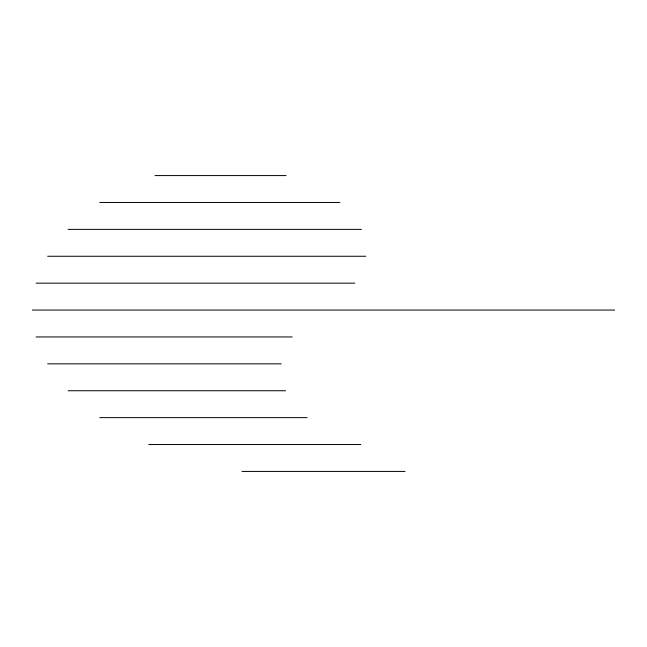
<?xml version="1.0" encoding="UTF-8"?>
<svg xmlns="http://www.w3.org/2000/svg" width="647" height="647" viewBox="0 0 647 647"><rect width="100%" height="100%" fill="white"/><g stroke="black" fill="none" stroke-linecap="round" stroke-linejoin="round"><path stroke-width="0.97" d="M155.013 175.58L286.111 175.58M99.784 202.471L339.885 202.471M68.081 229.37L361.406 229.37M47.66 256.261L365.806 256.261M36.103 283.16L354.791 283.16M32.35 310.05L614.65 310.05M36.103 336.95L292.209 336.95M47.66 363.84L281.186 363.84M68.089 390.739L285.594 390.739M99.792 417.63L307.123 417.63M148.81 444.529L360.889 444.529M241.986 471.42L405.014 471.42"/></g></svg>
